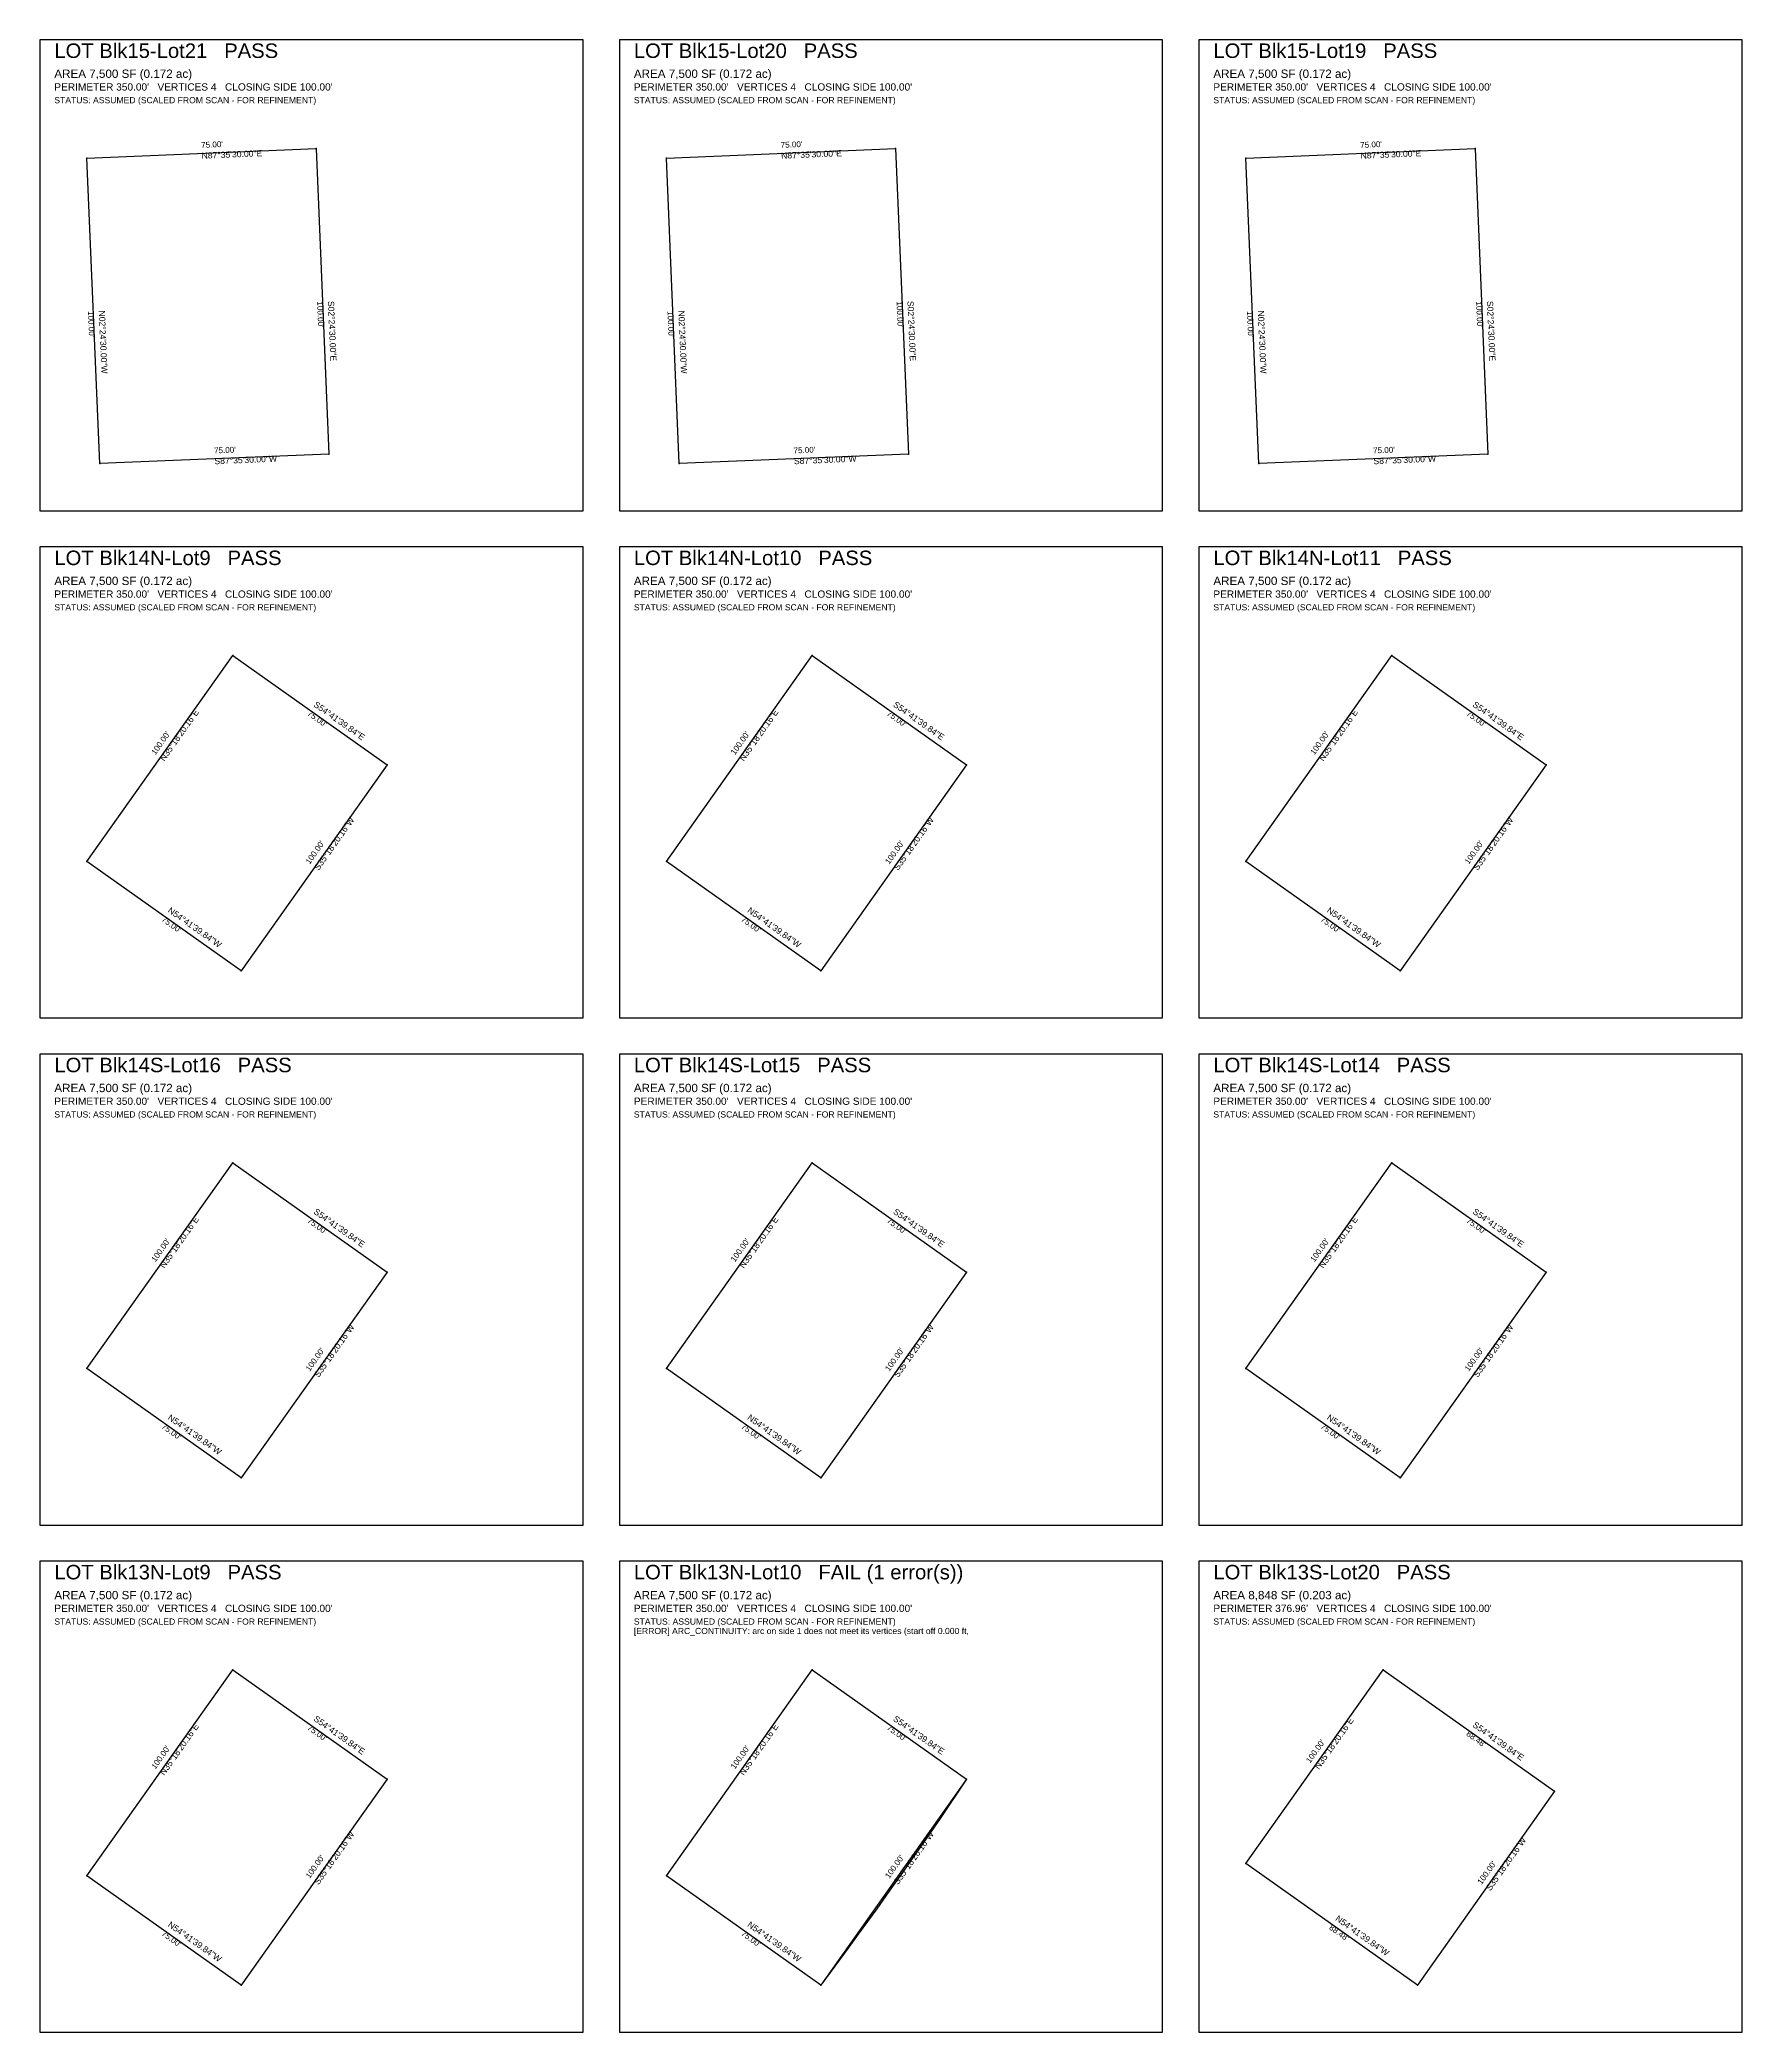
# Model space of a CAD drawing. Extents: x 0 to 3820, y -4480 to 260.
# Drawn here: x 2880 to 3820, y -3360 to -2260 of the extents above; entities that cross this region are included whole.
import ezdxf

# ---------------------------------------------------------------- set-up
doc = ezdxf.new("R2010")
doc.units = 0
for name, pattern in [('ROT_2.41', [0]), ('ROT_272.41', [0]), ('ROT_324.69', [0]), ('ROT_54.69', [0])]:
    doc.linetypes.add(name, pattern=pattern)
for name, color, linetype in [('ERROR', 1, 'CONTINUOUS'), ('LOT_LINE_APPROX', 1, 'CONTINUOUS'), ('SHEET_FRAME', 8, 'CONTINUOUS'), ('SHEET_LABELS', 7, 'CONTINUOUS')]:
    doc.layers.add(name, color=color, linetype=linetype)
doc.styles.get("Standard").update_dxf_attribs({"font": 'Arial'})

msp = doc.modelspace()

# ---------------------------------------------------------------- linework, layer by layer
at = {"layer": 'ERROR'}
for p, q in [((3391.7095, -3220.3592), (3391.7095, -3220.3592)), ((3311.2394, -3333.9877), (3311.2306, -3334))]:
    msp.add_line(p, q, dxfattribs=at)
at = {"layer": 'LOT_LINE_APPROX'}
for points in [[(2906, -2325.3207), (3032.5094, -2320), (3039.6038, -2488.6793), (2913.0943, -2494)], [(3226, -2325.3207), (3352.5094, -2320), (3359.6038, -2488.6793), (3233.0943, -2494)], [(3546, -2325.3207), (3672.5094, -2320), (3679.6038, -2488.6793), (3553.0943, -2494)], [(2986.4789, -2600), (3071.7095, -2660.3592), (2991.2306, -2774), (2906, -2713.6408)], [(3306.4789, -2600), (3391.7095, -2660.3592), (3311.2306, -2774), (3226, -2713.6408)], [(3626.4789, -2600), (3711.7095, -2660.3592), (3631.2306, -2774), (3546, -2713.6408)], [(2986.4789, -2880), (3071.7095, -2940.3592), (2991.2306, -3054), (2906, -2993.6408)], [(3306.4789, -2880), (3391.7095, -2940.3592), (3311.2306, -3054), (3226, -2993.6408)], [(3626.4789, -2880), (3711.7095, -2940.3592), (3631.2306, -3054), (3546, -2993.6408)], [(2986.4789, -3160), (3071.7095, -3220.3592), (2991.2306, -3334), (2906, -3273.6408)], [(3306.4789, -3160), (3391.7095, -3220.3592), (3311.2306, -3334), (3226, -3273.6408)], [(3621.7557, -3160), (3716.4039, -3227.0286), (3640.6483, -3334), (3546, -3266.9714)]]:
    msp.add_lwpolyline(points, close=True, dxfattribs=at)
msp.add_lwpolyline([(3391.7095, -3220.3592), (3386.8509, -3227.58), (3381.9692, -3234.7852), (3377.0647, -3241.9749), (3372.1372, -3249.1489), (3367.1868, -3256.3072), (3362.2137, -3263.4496), (3357.2178, -3270.5761), (3352.1992, -3277.6867), (3347.1579, -3284.7812), (3342.0941, -3291.8596), (3337.0077, -3298.9218), (3331.8988, -3305.9678), (3326.7675, -3312.9974), (3321.6138, -3320.0107), (3316.4377, -3327.0075), (3311.2394, -3333.9877)], dxfattribs=at)
at = {"layer": 'SHEET_FRAME'}
for p, q in [((3180, -2260), (2880, -2260)), ((2880, -2260), (2880, -2520)), ((3180, -2520), (3180, -2260)), ((3500, -2260), (3200, -2260)), ((3200, -2260), (3200, -2520)), ((3500, -2520), (3500, -2260)), ((3820, -2260), (3520, -2260)), ((3520, -2260), (3520, -2520)), ((3820, -2520), (3820, -2260)), ((2880, -2520), (3180, -2520)), ((3200, -2520), (3500, -2520)), ((3520, -2520), (3820, -2520)), ((3180, -2540), (2880, -2540)), ((2880, -2540), (2880, -2800)), ((3180, -2800), (3180, -2540)), ((3500, -2540), (3200, -2540)), ((3200, -2540), (3200, -2800)), ((3500, -2800), (3500, -2540)), ((3820, -2540), (3520, -2540)), ((3520, -2540), (3520, -2800)), ((3820, -2800), (3820, -2540)), ((2880, -2800), (3180, -2800)), ((3200, -2800), (3500, -2800)), ((3520, -2800), (3820, -2800)), ((3180, -2820), (2880, -2820)), ((2880, -2820), (2880, -3080)), ((3180, -3080), (3180, -2820)), ((3500, -2820), (3200, -2820)), ((3200, -2820), (3200, -3080)), ((3500, -3080), (3500, -2820)), ((3820, -2820), (3520, -2820)), ((3520, -2820), (3520, -3080)), ((3820, -3080), (3820, -2820)), ((2880, -3080), (3180, -3080)), ((3200, -3080), (3500, -3080)), ((3520, -3080), (3820, -3080)), ((3180, -3100), (2880, -3100)), ((2880, -3100), (2880, -3360)), ((3180, -3360), (3180, -3100)), ((3500, -3100), (3200, -3100)), ((3200, -3100), (3200, -3360)), ((3500, -3360), (3500, -3100)), ((3820, -3100), (3520, -3100)), ((3520, -3100), (3520, -3360)), ((3820, -3360), (3820, -3100)), ((2880, -3360), (3180, -3360)), ((3200, -3360), (3500, -3360)), ((3520, -3360), (3820, -3360))]:
    msp.add_line(p, q, dxfattribs=at)
at = {"layer": 'SHEET_LABELS'}
for p in [(3032.5094, -2320), (3352.5094, -2320), (3672.5094, -2320), (2906, -2325.3207), (3226, -2325.3207), (3546, -2325.3207), (2913.0943, -2494), (3039.6038, -2488.6793), (3233.0943, -2494), (3359.6038, -2488.6793), (3553.0943, -2494), (3679.6038, -2488.6793), (2986.4789, -2600), (3306.4789, -2600), (3626.4789, -2600), (3071.7095, -2660.3592), (3391.7095, -2660.3592), (3711.7095, -2660.3592), (2906, -2713.6408), (3226, -2713.6408), (3546, -2713.6408), (2991.2306, -2774), (3311.2306, -2774), (3631.2306, -2774), (2986.4789, -2880), (3306.4789, -2880), (3626.4789, -2880), (3071.7095, -2940.3592), (3391.7095, -2940.3592), (3711.7095, -2940.3592), (2906, -2993.6408), (3226, -2993.6408), (3546, -2993.6408), (2991.2306, -3054), (3311.2306, -3054), (3631.2306, -3054), (2986.4789, -3160), (3306.4789, -3160), (3621.7557, -3160), (3071.7095, -3220.3592), (3391.7095, -3220.3592), (3716.4039, -3227.0286), (3546, -3266.9714), (2906, -3273.6408), (3226, -3273.6408), (2991.2306, -3334), (3311.2306, -3334), (3640.6483, -3334)]:
    msp.add_point(p, dxfattribs=at)

# ---------------------------------------------------------------- texts
at = {"layer": 'ERROR'}
for s, height, p in [('LOT Blk13N-Lot10   FAIL (1 error(s))', 8, (3208, -3110)), ('[ERROR] ARC_CONTINUITY: arc on side 1 does not meet its vertices (start off 0.000 ft,', 3.4, (3208, -3140.2))]:
    msp.add_text(s, height=height, dxfattribs=at).set_placement(p)
at = {"layer": 'LOT_LINE_APPROX'}
for p in [(2888, -2295), (3208, -2295), (3528, -2295), (2888, -2575), (3208, -2575), (3528, -2575), (2888, -2855), (3208, -2855), (3528, -2855), (2888, -3135), (3208, -3135), (3528, -3135)]:
    msp.add_text('STATUS: ASSUMED (SCALED FROM SCAN - FOR REFINEMENT)', height=3.4, dxfattribs=at).set_placement(p)
at = {"layer": 'SHEET_LABELS'}
for s, height, p in [('LOT Blk15-Lot21   PASS', 8, (2888, -2270)), ('LOT Blk15-Lot20   PASS', 8, (3208, -2270)), ('LOT Blk15-Lot19   PASS', 8, (3528, -2270)), ('AREA 7,500 SF (0.172 ac)', 4.6, (2888, -2281)), ('AREA 7,500 SF (0.172 ac)', 4.6, (3208, -2281)), ('AREA 7,500 SF (0.172 ac)', 4.6, (3528, -2281)), ("PERIMETER 350.00'   VERTICES 4   CLOSING SIDE 100.00'", 4, (2888, -2288)), ("PERIMETER 350.00'   VERTICES 4   CLOSING SIDE 100.00'", 4, (3208, -2288)), ("PERIMETER 350.00'   VERTICES 4   CLOSING SIDE 100.00'", 4, (3528, -2288)), ('LOT Blk14N-Lot9   PASS', 8, (2888, -2550)), ('LOT Blk14N-Lot10   PASS', 8, (3208, -2550)), ('LOT Blk14N-Lot11   PASS', 8, (3528, -2550)), ('AREA 7,500 SF (0.172 ac)', 4.6, (2888, -2561)), ('AREA 7,500 SF (0.172 ac)', 4.6, (3208, -2561)), ('AREA 7,500 SF (0.172 ac)', 4.6, (3528, -2561)), ("PERIMETER 350.00'   VERTICES 4   CLOSING SIDE 100.00'", 4, (2888, -2568)), ("PERIMETER 350.00'   VERTICES 4   CLOSING SIDE 100.00'", 4, (3208, -2568)), ("PERIMETER 350.00'   VERTICES 4   CLOSING SIDE 100.00'", 4, (3528, -2568)), ('LOT Blk14S-Lot16   PASS', 8, (2888, -2830)), ('LOT Blk14S-Lot15   PASS', 8, (3208, -2830)), ('LOT Blk14S-Lot14   PASS', 8, (3528, -2830)), ('AREA 7,500 SF (0.172 ac)', 4.6, (2888, -2841)), ('AREA 7,500 SF (0.172 ac)', 4.6, (3208, -2841)), ('AREA 7,500 SF (0.172 ac)', 4.6, (3528, -2841)), ("PERIMETER 350.00'   VERTICES 4   CLOSING SIDE 100.00'", 4, (2888, -2848)), ("PERIMETER 350.00'   VERTICES 4   CLOSING SIDE 100.00'", 4, (3208, -2848)), ("PERIMETER 350.00'   VERTICES 4   CLOSING SIDE 100.00'", 4, (3528, -2848)), ('LOT Blk13N-Lot9   PASS', 8, (2888, -3110)), ('LOT Blk13S-Lot20   PASS', 8, (3528, -3110)), ('AREA 7,500 SF (0.172 ac)', 4.6, (2888, -3121)), ("PERIMETER 350.00'   VERTICES 4   CLOSING SIDE 100.00'", 4, (2888, -3128)), ('AREA 7,500 SF (0.172 ac)', 4.6, (3208, -3121)), ("PERIMETER 350.00'   VERTICES 4   CLOSING SIDE 100.00'", 4, (3208, -3128)), ('AREA 8,848 SF (0.203 ac)', 4.6, (3528, -3121)), ("PERIMETER 376.96'   VERTICES 4   CLOSING SIDE 100.00'", 4, (3528, -3128))]:
    msp.add_text(s, height=height, dxfattribs=at).set_placement(p)
at = {"layer": 'SHEET_LABELS', "linetype": 'ROT_2.41'}
for s, height, p in [("75.00'", 3.2, (2969.1287, -2319.663)), ('N87%%d35\'30.00"E', 3.4, (2969.3808, -2325.6577)), ("75.00'", 3.2, (3289.1287, -2319.663)), ('N87%%d35\'30.00"E', 3.4, (3289.3808, -2325.6577)), ("75.00'", 3.2, (3609.1287, -2319.663)), ('N87%%d35\'30.00"E', 3.4, (3609.3808, -2325.6577)), ("75.00'", 3.2, (2976.223, -2488.3423)), ("75.00'", 3.2, (3296.223, -2488.3423)), ("75.00'", 3.2, (3616.223, -2488.3423)), ('S87%%d35\'30.00"W', 3.4, (2976.4751, -2494.337)), ('S87%%d35\'30.00"W', 3.4, (3296.4751, -2494.337)), ('S87%%d35\'30.00"W', 3.4, (3616.4751, -2494.337))]:
    msp.add_text(s, height=height, rotation=2.41, dxfattribs=at).set_placement(p)
at = {"layer": 'SHEET_LABELS', "linetype": 'ROT_272.41'}
for s, height, p in [("100.00'", 3.2, (3033.0593, -2404.4657)), ('S02%%d24\'30.00"E', 3.4, (3039.054, -2404.2136)), ("100.00'", 3.2, (3353.0593, -2404.4657)), ('S02%%d24\'30.00"E', 3.4, (3359.054, -2404.2136)), ("100.00'", 3.2, (3673.0593, -2404.4657)), ('S02%%d24\'30.00"E', 3.4, (3679.054, -2404.2136)), ("100.00'", 3.2, (2906.5498, -2409.7864)), ('N02%%d24\'30.00"W', 3.4, (2912.5445, -2409.5343)), ("100.00'", 3.2, (3226.5498, -2409.7864)), ('N02%%d24\'30.00"W', 3.4, (3232.5445, -2409.5343)), ("100.00'", 3.2, (3546.5498, -2409.7864)), ('N02%%d24\'30.00"W', 3.4, (3552.5445, -2409.5343))]:
    msp.add_text(s, height=height, rotation=272.41, dxfattribs=at).set_placement(p)
at = {"layer": 'SHEET_LABELS', "linetype": 'ROT_324.69'}
for s, height, p in [('S54%%d41\'39.84"E', 3.4, (3030.828, -2627.7313)), ('S54%%d41\'39.84"E', 3.4, (3350.828, -2627.7313)), ('S54%%d41\'39.84"E', 3.4, (3670.828, -2627.7313)), ("75.00'", 3.2, (3027.3604, -2632.6278)), ("75.00'", 3.2, (3347.3604, -2632.6278)), ("75.00'", 3.2, (3667.3604, -2632.6278)), ('N54%%d41\'39.84"W', 3.4, (2950.3491, -2741.3722)), ('N54%%d41\'39.84"W', 3.4, (3270.3491, -2741.3722)), ('N54%%d41\'39.84"W', 3.4, (3590.3491, -2741.3722)), ("75.00'", 3.2, (2946.8815, -2746.2687)), ("75.00'", 3.2, (3266.8815, -2746.2687)), ("75.00'", 3.2, (3586.8815, -2746.2687)), ("75.00'", 3.2, (3027.3604, -2912.6278)), ('S54%%d41\'39.84"E', 3.4, (3030.828, -2907.7313)), ("75.00'", 3.2, (3347.3604, -2912.6278)), ('S54%%d41\'39.84"E', 3.4, (3350.828, -2907.7313)), ("75.00'", 3.2, (3667.3604, -2912.6278)), ('S54%%d41\'39.84"E', 3.4, (3670.828, -2907.7313)), ("75.00'", 3.2, (2946.8815, -3026.2687)), ('N54%%d41\'39.84"W', 3.4, (2950.3491, -3021.3722)), ("75.00'", 3.2, (3266.8815, -3026.2687)), ('N54%%d41\'39.84"W', 3.4, (3270.3491, -3021.3722)), ("75.00'", 3.2, (3586.8815, -3026.2687)), ('N54%%d41\'39.84"W', 3.4, (3590.3491, -3021.3722)), ('S54%%d41\'39.84"E', 3.4, (3030.828, -3187.7313)), ('S54%%d41\'39.84"E', 3.4, (3350.828, -3187.7313)), ('S54%%d41\'39.84"E', 3.4, (3670.8136, -3191.0661)), ("75.00'", 3.2, (3027.3604, -3192.6278)), ("75.00'", 3.2, (3347.3604, -3192.6278)), ("88.48'", 3.2, (3667.346, -3195.9625)), ('N54%%d41\'39.84"W', 3.4, (2950.3491, -3301.3722)), ('N54%%d41\'39.84"W', 3.4, (3270.3491, -3301.3722)), ('N54%%d41\'39.84"W', 3.4, (3595.058, -3298.0375)), ("75.00'", 3.2, (2946.8815, -3306.2687)), ("75.00'", 3.2, (3266.8815, -3306.2687)), ("88.48'", 3.2, (3591.5903, -3302.9339))]:
    msp.add_text(s, height=height, rotation=324.69, dxfattribs=at).set_placement(p)
at = {"layer": 'SHEET_LABELS', "linetype": 'ROT_54.69'}
for s, height, p in [('N35%%d18\'20.16"E', 3.4, (2948.6877, -2658.5542)), ('N35%%d18\'20.16"E', 3.4, (3268.6877, -2658.5542)), ('N35%%d18\'20.16"E', 3.4, (3588.6877, -2658.5542)), ("100.00'", 3.2, (2943.7912, -2655.0866)), ("100.00'", 3.2, (3263.7912, -2655.0866)), ("100.00'", 3.2, (3583.7912, -2655.0866)), ('S35%%d18\'20.16"W', 3.4, (3033.9183, -2718.9134)), ('S35%%d18\'20.16"W', 3.4, (3353.9183, -2718.9134)), ('S35%%d18\'20.16"W', 3.4, (3673.9183, -2718.9134)), ("100.00'", 3.2, (3029.0218, -2715.4458)), ("100.00'", 3.2, (3349.0218, -2715.4458)), ("100.00'", 3.2, (3669.0218, -2715.4458)), ('N35%%d18\'20.16"E', 3.4, (2948.6877, -2938.5542)), ('N35%%d18\'20.16"E', 3.4, (3268.6877, -2938.5542)), ('N35%%d18\'20.16"E', 3.4, (3588.6877, -2938.5542)), ("100.00'", 3.2, (2943.7912, -2935.0866)), ("100.00'", 3.2, (3263.7912, -2935.0866)), ("100.00'", 3.2, (3583.7912, -2935.0866)), ('S35%%d18\'20.16"W', 3.4, (3033.9183, -2998.9134)), ('S35%%d18\'20.16"W', 3.4, (3353.9183, -2998.9134)), ('S35%%d18\'20.16"W', 3.4, (3673.9183, -2998.9134)), ("100.00'", 3.2, (3029.0218, -2995.4458)), ("100.00'", 3.2, (3349.0218, -2995.4458)), ("100.00'", 3.2, (3669.0218, -2995.4458)), ('N35%%d18\'20.16"E', 3.4, (2948.6877, -3218.5542)), ('N35%%d18\'20.16"E', 3.4, (3268.6877, -3218.5542)), ('N35%%d18\'20.16"E', 3.4, (3586.3261, -3215.2195)), ("100.00'", 3.2, (3581.4296, -3211.7519)), ("100.00'", 3.2, (2943.7912, -3215.0866)), ("100.00'", 3.2, (3263.7912, -3215.0866)), ('S35%%d18\'20.16"W', 3.4, (3033.9183, -3278.9134)), ('S35%%d18\'20.16"W', 3.4, (3353.9183, -3278.9134)), ('S35%%d18\'20.16"W', 3.4, (3680.9744, -3282.2481)), ("100.00'", 3.2, (3029.0218, -3275.4458)), ("100.00'", 3.2, (3349.0218, -3275.4458)), ("100.00'", 3.2, (3676.0779, -3278.7805))]:
    msp.add_text(s, height=height, rotation=54.69, dxfattribs=at).set_placement(p)

doc.saveas('drawing.dxf')
